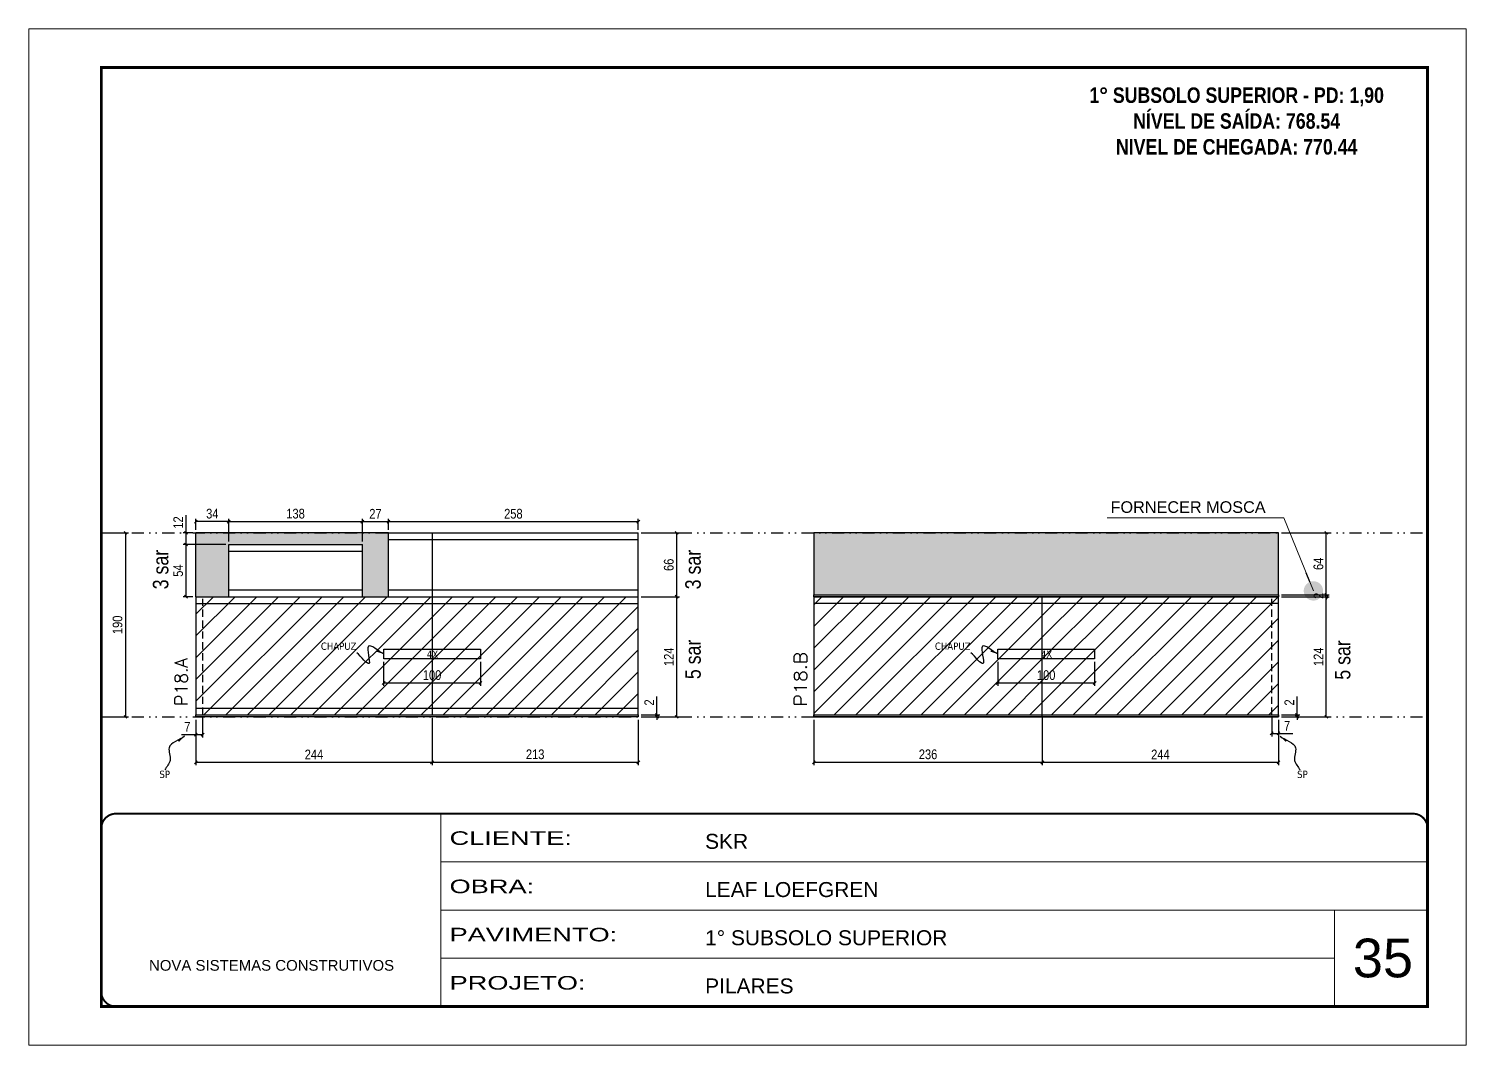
# Model space of a CAD drawing. Extents: x 14400 to 27878, y -21631 to 6985.
# Drawn here: x 17583 to 19068, y -3254 to -2204 of the extents above; entities that cross this region are included whole.
import ezdxf

# ---------------------------------------------------------------- set-up
doc = ezdxf.new("R2010")
doc.units = 0
for name, pattern in [('CONTINUO', [0]), ('DASHED', [0.75, 0.5, -0.25]), ('DIVIDE2', [0.625, 0.25, -0.125, 0, -0.125, 0, -0.125]), ('HIDDEN', [0.375, 0.25, -0.125])]:
    doc.linetypes.add(name, pattern=pattern)
for name, color, linetype, lineweight in [('CARIMBO', 255, 'Continuous', 9), ('Folhas', 255, 'Continuous', 9), ('Hachura', 251, 'Continuous', 9), ('SARRAFO DE PRESSAO', 251, 'DASHED', 9), ('Texto Seção', 7, 'Continuous', 15)]:
    doc.layers.add(name, color=color, linetype=linetype, lineweight=lineweight)
for name, color, linetype in [('COTA', 241, 'Continuous'), ('NOMENCLATURA', 7, 'Continuous'), ('Nível', 160, 'Continuous'), ('Painéis', 200, 'Continuous'), ('Romaneio', 10, 'Continuous'), ('SARR_2.2x10', 60, 'Continuous'), ('SARR_2.2x7', 40, 'Continuous'), ('Sarrafo de Pressão', 42, 'HIDDEN'), ('texto', 7, 'Continuous')]:
    doc.layers.add(name, color=color, linetype=linetype)
doc.styles.add('ARIAL', font='arial.ttf')
doc.styles.add('ARIAL_NARROW', font='ARIALN.TTF', dxfattribs={"height": 0.2})
doc.styles.add('COTA TECNICA', font='techl___.ttf', dxfattribs={"height": 10})
doc.styles.add('COTA TECNICA-50', font='techl___.ttf', dxfattribs={"height": 10})
doc.styles.add('REGUA-120', font='ROMANS.shx', dxfattribs={"height": 15})
doc.styles.add('ROMANC', font='techb___.ttf', dxfattribs={"height": 2.5})
doc.styles.get("Standard").update_dxf_attribs({"font": 'arial.ttf'})
doc.styles.add('Tecnologia', font='')
doc.styles.get('Tecnologia').set_extended_font_data('Forgotten Futurist')
doc.dimstyles.new('3x', dxfattribs={"dimtxt": 10, "dimasz": 5, "dimexe": 7, "dimexo": 5, "dimgap": 4, "dimtad": 1, "dimdec": 4, "dimlfac": 0.333333, "dimdsep": 46, "dimtxsty": 'Standard', "dimblk": 'DOT', "dimcen": 0.09, "dimclrd": 1, "dimclre": 1, "dimclrt": 2, "dimadec": 0, "dimazin": 2, "dimtfac": 1, "dimtdec": 4, "dimtmove": 0, "dimatfit": 3, "dimldrblk": 'DOT', "dimfxl": 1, "dimtolj": 1, "dimtzin": 0, "dimlwd": 9, "dimlwe": 9, "dimarcsym": 0})
doc.dimstyles.new('COTA PAINEL-50', dxfattribs={"dimtxt": 10, "dimasz": 3, "dimexe": 3, "dimexo": 3, "dimgap": 3, "dimtad": 1, "dimdec": 1, "dimzin": 12, "dimdsep": 46, "dimtxsty": 'COTA TECNICA-50', "dimblk1": 'OBLIQUE', "dimblk2": 'OBLIQUE', "dimsah": 1, "dimcen": 0.9, "dimclrd": 4, "dimclre": 4, "dimclrt": 240, "dimadec": 1, "dimazin": 3, "dimtfac": 1, "dimtdec": 1, "dimtmove": 0, "dimatfit": 3, "dimfxl": 1, "dimtolj": 1, "dimtzin": 12, "dimarcsym": 0})
doc.dimstyles.new('PAINEL', dxfattribs={"dimtxt": 10, "dimasz": 3, "dimexe": 3, "dimexo": 3, "dimgap": 3, "dimtad": 1, "dimdec": 1, "dimzin": 12, "dimdsep": 46, "dimtxsty": 'COTA TECNICA', "dimblk1": 'OBLIQUE', "dimblk2": 'OBLIQUE', "dimsah": 1, "dimcen": 0.9, "dimclrd": 4, "dimclre": 4, "dimclrt": 240, "dimadec": 1, "dimazin": 3, "dimtfac": 1, "dimtdec": 1, "dimtmove": 0, "dimatfit": 3, "dimfxl": 1, "dimtolj": 1, "dimtzin": 12, "dimarcsym": 0})
doc.dimstyles.get("Standard").update_dxf_attribs({"dimtxt": 0.18, "dimasz": 0.18, "dimexe": 0.18, "dimexo": 0.0625, "dimgap": 0.09, "dimtad": 0, "dimtih": 1, "dimtoh": 1, "dimdec": 4, "dimzin": 0, "dimdsep": 46, "dimtxsty": 'Standard', "dimcen": 0.09, "dimadec": 0, "dimazin": 0, "dimtfac": 1, "dimtdec": 4, "dimtofl": 0, "dimtmove": 0, "dimatfit": 3, "dimfxl": 1, "dimtolj": 1, "dimtzin": 0, "dimarcsym": 0})

# ---------------------------------------------------------------- blocks, each defined once
blk = doc.blocks.new('9999999999')
at = {"color": 30, "linetype": 'CONTINUO'}
for p, q in [((98564.6, 34230.2), (98564.6, 34429.4)), ((98564.6, 34379.6), (99584, 34379.6)), ((98564.6, 34329.8), (99488, 34329.8)), ((99584, 34329.8), (99488, 34329.8)), ((99488, 34329.8), (99488, 34230.2)), ((98564.6, 34280), (99488, 34280))]:
    blk.add_line(p, q, dxfattribs=at)
at = {"color": 30, "linetype": 'CONTINUO', "const_width": 2}
blk.add_lwpolyline([(99584, 34230.2), (99584, 34414.4, 0.414214), (99569, 34429.4), (98229, 34429.4, 0.414214), (98214, 34414.4), (98214, 34245.2, 0.414214), (98229, 34230.2), (99584, 34230.2)], format="xyb", dxfattribs=at)
at = {"layer": 'Folhas'}
blk.add_lwpolyline([(98139, 34190.2), (99624, 34190.2), (99624, 35240.2), (98139, 35240.2)], close=True, dxfattribs=at)
at = {"layer": 'Folhas', "color": 30, "const_width": 3}
blk.add_lwpolyline([(98214, 34230.2), (99584, 34230.2), (99584, 35200.2), (98214, 35200.2)], close=True, dxfattribs=at)
at = {"color": 7, "linetype": 'Continuous', "ltscale": 5, "style": 'ARIAL'}
for s, height, p in [('SKR', 15.48, (98837.7, 34393.1)), ('LEAF LOEFGREN', 15.483, (98837.7, 34343.3)), ('1° SUBSOLO SUPERIOR', 15.483, (98837.7, 34293.5)), ('NOVA SISTEMAS CONSTRUTIVOS', 11.059, (98263.2, 34267.2)), ('PILARES', 15.48, (98837.7, 34243.7))]:
    blk.add_text(s, height=height, dxfattribs=at).set_placement(p)
at = {"layer": 'Folhas', "color": 7, "style": 'Tecnologia', "width": 1.5}
for s, p in [('CLIENTE:', (98573.7, 34397.2)), ('OBRA:', (98573.7, 34347.3)), ('PAVIMENTO:', (98573.7, 34297.5)), ('PROJETO:', (98573.7, 34247.7))]:
    blk.add_text(s, height=14, dxfattribs=at).set_placement(p)
blk = doc.blocks.new('_Oblique')
at = {"color": 0, "linetype": 'ByBlock', "lineweight": -2}
blk.add_line((-0.5, -0.5), (0.5, 0.5), dxfattribs=at)
blk = doc.blocks.new('*D1287')
at = {"layer": 'COTA', "color": 4, "lineweight": -2, "transparency": 16777216}
for p, q in [((17756.1, -2917.6), (17756.1, -2936.1)), ((17763.1, -2915.6), (17763.1, -2936.1)), ((17756.1, -2933.1), (17741.4, -2933.1)), ((17763.1, -2933.1), (17756.1, -2933.1))]:
    blk.add_line(p, q, dxfattribs=at)
at = {"layer": 'Defpoints', "color": 0, "transparency": 16777216}
for p in [(17756.1, -2914.6), (17763.1, -2912.6), (17756.1, -2933.1)]:
    blk.add_point(p, dxfattribs=at)
at = {"layer": 'COTA', "color": 4, "lineweight": -2, "transparency": 16777216, "xscale": 3, "yscale": 3, "zscale": 3, "rotation": 180}
blk.add_blockref('_Oblique', (17756.1, -2933.1), dxfattribs=at)
at = {"layer": 'COTA', "color": 4, "lineweight": -2, "transparency": 16777216, "xscale": 3, "yscale": 3, "zscale": 3}
blk.add_blockref('_Oblique', (17763.1, -2933.1), dxfattribs=at)
at = {"layer": 'COTA', "color": 240, "transparency": 16777216, "insert": (17747.3, -2925), "char_height": 10, "attachment_point": 5, "style": 'COTA TECNICA-50'}
blk.add_mtext('\\A1;7', dxfattribs=at)
blk = doc.blocks.new('*D1288')
at = {"layer": 'Defpoints', "color": 0, "linetype": 'ByBlock', "transparency": 16777216}
for p in [(18213.1, -2790.6), (18252.8, -2790.6), (18213.1, -2914.6)]:
    blk.add_point(p, dxfattribs=at)
at = {"layer": 'Romaneio', "color": 4, "linetype": 'ByBlock', "lineweight": -2, "transparency": 16777216}
for p, q in [((18216.1, -2790.6), (18255.8, -2790.6)), ((18252.8, -2914.6), (18252.8, -2790.6)), ((18216.1, -2914.6), (18255.8, -2914.6))]:
    blk.add_line(p, q, dxfattribs=at)
at = {"layer": 'Romaneio', "color": 4, "linetype": 'ByBlock', "lineweight": -2, "transparency": 16777216, "xscale": 3, "yscale": 3, "zscale": 3}
for p, rotation in [((18252.8, -2790.6), 90), ((18252.8, -2914.6), 270)]:
    blk.add_blockref('_Oblique', p, dxfattribs=dict(at, rotation=rotation))
at = {"layer": 'Romaneio', "color": 240, "linetype": 'ByBlock', "transparency": 16777216, "insert": (18244.7, -2852.6), "char_height": 10, "attachment_point": 5, "rotation": 90, "style": 'COTA TECNICA'}
blk.add_mtext('\\A1;124', dxfattribs=at)
blk = doc.blocks.new('*D1289')
at = {"layer": 'Defpoints', "color": 0, "linetype": 'ByBlock', "transparency": 16777216}
for p in [(18213.1, -2790.6), (18252.8, -2790.6), (18213.1, -2914.6)]:
    blk.add_point(p, dxfattribs=at)
at = {"layer": 'Romaneio', "color": 4, "linetype": 'ByBlock', "lineweight": -2, "transparency": 16777216}
for p, q in [((18216.1, -2790.6), (18255.8, -2790.6)), ((18252.8, -2914.6), (18252.8, -2790.6)), ((18216.1, -2914.6), (18255.8, -2914.6))]:
    blk.add_line(p, q, dxfattribs=at)
at = {"layer": 'Romaneio', "color": 4, "linetype": 'ByBlock', "lineweight": -2, "transparency": 16777216, "xscale": 3, "yscale": 3, "zscale": 3}
for p, rotation in [((18252.8, -2790.6), 90), ((18252.8, -2914.6), 270)]:
    blk.add_blockref('_Oblique', p, dxfattribs=dict(at, rotation=rotation))
at = {"layer": 'Romaneio', "color": 240, "linetype": 'ByBlock', "transparency": 16777216, "insert": (18244.7, -2852.6), "char_height": 10, "attachment_point": 5, "rotation": 90, "style": 'COTA TECNICA'}
blk.add_mtext('\\A1;124', dxfattribs=at)
blk = doc.blocks.new('*D1290')
at = {"layer": 'COTA', "color": 4, "lineweight": -2, "transparency": 16777216}
for p, q in [((18232.4, -2912.6), (18232.4, -2893.8)), ((18216.1, -2912.6), (18235.4, -2912.6)), ((18216.1, -2914.6), (18235.4, -2914.6)), ((18232.4, -2914.6), (18232.4, -2912.6)), ((18232.4, -2914.6), (18232.4, -2917.6))]:
    blk.add_line(p, q, dxfattribs=at)
at = {"layer": 'Defpoints', "color": 0, "transparency": 16777216}
for p in [(18213.1, -2912.6), (18213.1, -2914.6), (18232.4, -2914.6)]:
    blk.add_point(p, dxfattribs=at)
at = {"layer": 'COTA', "color": 4, "lineweight": -2, "transparency": 16777216, "xscale": 3, "yscale": 3, "zscale": 3}
for p, rotation in [((18232.4, -2912.6), 270), ((18232.4, -2914.6), 90)]:
    blk.add_blockref('_Oblique', p, dxfattribs=dict(at, rotation=rotation))
at = {"layer": 'COTA', "color": 240, "transparency": 16777216, "insert": (18224.4, -2899.8), "char_height": 10, "attachment_point": 5, "rotation": 90, "style": 'COTA TECNICA-50'}
blk.add_mtext('\\A1;2', dxfattribs=at)
blk = doc.blocks.new('*D1305')
at = {"layer": 'COTA', "color": 4, "lineweight": -2, "transparency": 16777216}
for p, q in [((17756.1, -2917.6), (17756.1, -2964.6)), ((18000.1, -2915.6), (18000.1, -2964.6)), ((17756.1, -2961.6), (18000.1, -2961.6))]:
    blk.add_line(p, q, dxfattribs=at)
at = {"layer": 'Defpoints', "color": 0, "transparency": 16777216}
for p in [(17756.1, -2914.6), (18000.1, -2912.6), (18000.1, -2961.6)]:
    blk.add_point(p, dxfattribs=at)
at = {"layer": 'COTA', "color": 4, "lineweight": -2, "transparency": 16777216, "xscale": 3, "yscale": 3, "zscale": 3, "rotation": 180}
blk.add_blockref('_Oblique', (17756.1, -2961.6), dxfattribs=at)
at = {"layer": 'COTA', "color": 4, "lineweight": -2, "transparency": 16777216, "xscale": 3, "yscale": 3, "zscale": 3}
blk.add_blockref('_Oblique', (18000.1, -2961.6), dxfattribs=at)
at = {"layer": 'COTA', "color": 240, "transparency": 16777216, "insert": (17878.1, -2953.5), "char_height": 10, "attachment_point": 5, "style": 'COTA TECNICA-50'}
blk.add_mtext('\\A1;244', dxfattribs=at)
blk = doc.blocks.new('*D1306')
at = {"layer": 'COTA', "color": 4, "lineweight": -2, "transparency": 16777216}
for p, q in [((18000.1, -2915.6), (18000.1, -2964.6)), ((18213.1, -2917.6), (18213.1, -2964.6)), ((18000.1, -2961.6), (18213.1, -2961.6))]:
    blk.add_line(p, q, dxfattribs=at)
at = {"layer": 'Defpoints', "color": 0, "transparency": 16777216}
for p in [(18000.1, -2912.6), (18213.1, -2914.6), (18213.1, -2961.6)]:
    blk.add_point(p, dxfattribs=at)
at = {"layer": 'COTA', "color": 4, "lineweight": -2, "transparency": 16777216, "xscale": 3, "yscale": 3, "zscale": 3, "rotation": 180}
blk.add_blockref('_Oblique', (18000.1, -2961.6), dxfattribs=at)
at = {"layer": 'COTA', "color": 4, "lineweight": -2, "transparency": 16777216, "xscale": 3, "yscale": 3, "zscale": 3}
blk.add_blockref('_Oblique', (18213.1, -2961.6), dxfattribs=at)
at = {"layer": 'COTA', "color": 240, "transparency": 16777216, "insert": (18106.6, -2953.4), "char_height": 10, "attachment_point": 5, "style": 'COTA TECNICA-50'}
blk.add_mtext('\\A1;213', dxfattribs=at)
blk = doc.blocks.new('*D1307')
at = {"layer": 'COTA', "color": 4, "linetype": 'ByBlock', "lineweight": -2, "transparency": 16777216}
for p, q in [((17950.1, -2857.7), (17950.1, -2882.7)), ((18050.1, -2857.7), (18050.1, -2882.7)), ((18050.1, -2879.7), (17950.1, -2879.7))]:
    blk.add_line(p, q, dxfattribs=at)
at = {"layer": 'Defpoints', "color": 0, "linetype": 'ByBlock', "transparency": 16777216}
for p in [(17950.1, -2854.7), (18050.1, -2854.7), (17950.1, -2879.7)]:
    blk.add_point(p, dxfattribs=at)
at = {"layer": 'COTA', "color": 4, "linetype": 'ByBlock', "lineweight": -2, "transparency": 16777216, "xscale": 3, "yscale": 3, "zscale": 3, "rotation": 180}
blk.add_blockref('_Oblique', (17950.1, -2879.7), dxfattribs=at)
at = {"layer": 'COTA', "color": 4, "linetype": 'ByBlock', "lineweight": -2, "transparency": 16777216, "xscale": 3, "yscale": 3, "zscale": 3}
blk.add_blockref('_Oblique', (18050.1, -2879.7), dxfattribs=at)
at = {"layer": 'COTA', "color": 240, "linetype": 'ByBlock', "transparency": 16777216, "insert": (18000.1, -2871.6), "char_height": 10, "attachment_point": 5, "style": 'COTA TECNICA'}
blk.add_mtext('\\A1;100', dxfattribs=at)
blk = doc.blocks.new('*D1291')
at = {"layer": 'COTA', "color": 4, "lineweight": -2, "transparency": 16777216}
for p, q in [((18867.5, -2915.6), (18867.5, -2934.8)), ((18874.5, -2917.6), (18874.5, -2934.8)), ((18867.5, -2931.8), (18874.5, -2931.8)), ((18874.5, -2931.8), (18889.2, -2931.8))]:
    blk.add_line(p, q, dxfattribs=at)
at = {"layer": 'Defpoints', "color": 0, "transparency": 16777216}
for p in [(18867.5, -2912.6), (18874.5, -2914.6), (18874.5, -2931.8)]:
    blk.add_point(p, dxfattribs=at)
at = {"layer": 'COTA', "color": 4, "lineweight": -2, "transparency": 16777216, "xscale": 3, "yscale": 3, "zscale": 3, "rotation": 180}
blk.add_blockref('_Oblique', (18867.5, -2931.8), dxfattribs=at)
at = {"layer": 'COTA', "color": 4, "lineweight": -2, "transparency": 16777216, "xscale": 3, "yscale": 3, "zscale": 3}
blk.add_blockref('_Oblique', (18874.5, -2931.8), dxfattribs=at)
at = {"layer": 'COTA', "color": 240, "transparency": 16777216, "insert": (18883.4, -2923.8), "char_height": 10, "attachment_point": 5, "style": 'COTA TECNICA-50'}
blk.add_mtext('\\A1;7', dxfattribs=at)
blk = doc.blocks.new('*D1292')
at = {"layer": 'COTA', "color": 4, "lineweight": -2, "transparency": 16777216}
for p, q in [((18893.7, -2912.6), (18893.7, -2893.8)), ((18877.5, -2912.6), (18896.7, -2912.6)), ((18877.5, -2914.6), (18896.7, -2914.6)), ((18893.7, -2914.6), (18893.7, -2912.6)), ((18893.7, -2914.6), (18893.7, -2917.6))]:
    blk.add_line(p, q, dxfattribs=at)
at = {"layer": 'Defpoints', "color": 0, "transparency": 16777216}
for p in [(18874.5, -2912.6), (18874.5, -2914.6), (18893.7, -2914.6)]:
    blk.add_point(p, dxfattribs=at)
at = {"layer": 'COTA', "color": 4, "lineweight": -2, "transparency": 16777216, "xscale": 3, "yscale": 3, "zscale": 3}
for p, rotation in [((18893.7, -2912.6), 270), ((18893.7, -2914.6), 90)]:
    blk.add_blockref('_Oblique', p, dxfattribs=dict(at, rotation=rotation))
at = {"layer": 'COTA', "color": 240, "transparency": 16777216, "insert": (18885.7, -2899.8), "char_height": 10, "attachment_point": 5, "rotation": 90, "style": 'COTA TECNICA-50'}
blk.add_mtext('\\A1;2', dxfattribs=at)
blk = doc.blocks.new('*D1293')
at = {"layer": 'COTA', "color": 4, "lineweight": -2, "transparency": 16777216}
for p, q in [((18877.5, -2790.6), (18926.9, -2790.6)), ((18923.9, -2914.6), (18923.9, -2790.6)), ((18877.5, -2914.6), (18926.9, -2914.6))]:
    blk.add_line(p, q, dxfattribs=at)
at = {"layer": 'Defpoints', "color": 0, "transparency": 16777216}
for p in [(18874.5, -2790.6), (18923.9, -2790.6), (18874.5, -2914.6)]:
    blk.add_point(p, dxfattribs=at)
at = {"layer": 'COTA', "color": 4, "lineweight": -2, "transparency": 16777216, "xscale": 3, "yscale": 3, "zscale": 3}
for p, rotation in [((18923.9, -2790.6), 90), ((18923.9, -2914.6), 270)]:
    blk.add_blockref('_Oblique', p, dxfattribs=dict(at, rotation=rotation))
at = {"layer": 'COTA', "color": 240, "transparency": 16777216, "insert": (18915.8, -2852.6), "char_height": 10, "attachment_point": 5, "rotation": 90, "style": 'COTA TECNICA'}
blk.add_mtext('\\A1;124', dxfattribs=at)
blk = doc.blocks.new('*D1298')
at = {"layer": 'COTA', "color": 4, "linetype": 'ByBlock', "lineweight": -2, "transparency": 16777216}
for p, q in [((18584.5, -2857.7), (18584.5, -2882.7)), ((18684.5, -2857.7), (18684.5, -2882.7)), ((18684.5, -2879.7), (18584.5, -2879.7))]:
    blk.add_line(p, q, dxfattribs=at)
at = {"layer": 'Defpoints', "color": 0, "linetype": 'ByBlock', "transparency": 16777216}
for p in [(18584.5, -2854.7), (18684.5, -2854.7), (18584.5, -2879.7)]:
    blk.add_point(p, dxfattribs=at)
at = {"layer": 'COTA', "color": 4, "linetype": 'ByBlock', "lineweight": -2, "transparency": 16777216, "xscale": 3, "yscale": 3, "zscale": 3, "rotation": 180}
blk.add_blockref('_Oblique', (18584.5, -2879.7), dxfattribs=at)
at = {"layer": 'COTA', "color": 4, "linetype": 'ByBlock', "lineweight": -2, "transparency": 16777216, "xscale": 3, "yscale": 3, "zscale": 3}
blk.add_blockref('_Oblique', (18684.5, -2879.7), dxfattribs=at)
at = {"layer": 'COTA', "color": 240, "linetype": 'ByBlock', "transparency": 16777216, "insert": (18634.5, -2871.6), "char_height": 10, "attachment_point": 5, "style": 'COTA TECNICA'}
blk.add_mtext('\\A1;100', dxfattribs=at)
blk = doc.blocks.new('*D1299')
at = {"layer": 'COTA', "color": 4, "lineweight": -2, "transparency": 16777216}
for p, q in [((18394.5, -2917.6), (18394.5, -2964.6)), ((18630.5, -2915.6), (18630.5, -2964.6)), ((18394.5, -2961.6), (18630.5, -2961.6))]:
    blk.add_line(p, q, dxfattribs=at)
at = {"layer": 'Defpoints', "color": 0, "transparency": 16777216}
for p in [(18394.5, -2914.6), (18630.5, -2912.6), (18630.5, -2961.6)]:
    blk.add_point(p, dxfattribs=at)
at = {"layer": 'COTA', "color": 4, "lineweight": -2, "transparency": 16777216, "xscale": 3, "yscale": 3, "zscale": 3, "rotation": 180}
blk.add_blockref('_Oblique', (18394.5, -2961.6), dxfattribs=at)
at = {"layer": 'COTA', "color": 4, "lineweight": -2, "transparency": 16777216, "xscale": 3, "yscale": 3, "zscale": 3}
blk.add_blockref('_Oblique', (18630.5, -2961.6), dxfattribs=at)
at = {"layer": 'COTA', "color": 240, "transparency": 16777216, "insert": (18512.5, -2953.4), "char_height": 10, "attachment_point": 5, "style": 'COTA TECNICA'}
blk.add_mtext('\\A1;236', dxfattribs=at)
blk = doc.blocks.new('*D1300')
at = {"layer": 'COTA', "color": 4, "lineweight": -2, "transparency": 16777216}
for p, q in [((18630.5, -2915.6), (18630.5, -2964.6)), ((18874.5, -2917.6), (18874.5, -2964.6)), ((18630.5, -2961.6), (18874.5, -2961.6))]:
    blk.add_line(p, q, dxfattribs=at)
at = {"layer": 'Defpoints', "color": 0, "transparency": 16777216}
for p in [(18630.5, -2912.6), (18874.5, -2914.6), (18874.5, -2961.6)]:
    blk.add_point(p, dxfattribs=at)
at = {"layer": 'COTA', "color": 4, "lineweight": -2, "transparency": 16777216, "xscale": 3, "yscale": 3, "zscale": 3, "rotation": 180}
blk.add_blockref('_Oblique', (18630.5, -2961.6), dxfattribs=at)
at = {"layer": 'COTA', "color": 4, "lineweight": -2, "transparency": 16777216, "xscale": 3, "yscale": 3, "zscale": 3}
blk.add_blockref('_Oblique', (18874.5, -2961.6), dxfattribs=at)
at = {"layer": 'COTA', "color": 240, "transparency": 16777216, "insert": (18752.5, -2953.5), "char_height": 10, "attachment_point": 5, "style": 'COTA TECNICA'}
blk.add_mtext('\\A1;244', dxfattribs=at)
blk = doc.blocks.new('*D1308')
at = {"layer": 'COTA', "color": 4, "lineweight": -2, "transparency": 16777216}
for p, q in [((17661.5, -2724.6), (17686.4, -2724.6)), ((17683.4, -2724.6), (17683.4, -2914.6)), ((17661.5, -2914.6), (17686.4, -2914.6))]:
    blk.add_line(p, q, dxfattribs=at)
at = {"layer": 'Defpoints', "color": 0, "transparency": 16777216}
for p in [(17658.5, -2724.6), (17658.5, -2914.6), (17683.4, -2914.6)]:
    blk.add_point(p, dxfattribs=at)
at = {"layer": 'COTA', "color": 4, "lineweight": -2, "transparency": 16777216, "xscale": 3, "yscale": 3, "zscale": 3}
for p, rotation in [((17683.4, -2724.6), 90), ((17683.4, -2914.6), 270)]:
    blk.add_blockref('_Oblique', p, dxfattribs=dict(at, rotation=rotation))
at = {"layer": 'COTA', "color": 240, "transparency": 16777216, "insert": (17675.2, -2819.6), "char_height": 10, "attachment_point": 5, "rotation": 90, "style": 'COTA TECNICA'}
blk.add_mtext('\\A1;190', dxfattribs=at)
blk = doc.blocks.new('*D4598')
at = {"layer": 'COTA', "color": 4, "lineweight": -2, "transparency": 16777216}
for p, q in [((18216.1, -2724.6), (18255.8, -2724.6)), ((18252.8, -2790.6), (18252.8, -2724.6)), ((18216.1, -2790.6), (18255.8, -2790.6))]:
    blk.add_line(p, q, dxfattribs=at)
at = {"layer": 'Defpoints', "color": 0, "transparency": 16777216}
for p in [(18213.1, -2724.6), (18252.8, -2724.6), (18213.1, -2790.6)]:
    blk.add_point(p, dxfattribs=at)
at = {"layer": 'COTA', "color": 4, "lineweight": -2, "transparency": 16777216, "xscale": 3, "yscale": 3, "zscale": 3}
for p, rotation in [((18252.8, -2724.6), 90), ((18252.8, -2790.6), 270)]:
    blk.add_blockref('_Oblique', p, dxfattribs=dict(at, rotation=rotation))
at = {"layer": 'COTA', "color": 240, "transparency": 16777216, "insert": (18244.7, -2757.6), "char_height": 10, "attachment_point": 5, "rotation": 90, "style": 'COTA TECNICA'}
blk.add_mtext('\\A1;66', dxfattribs=at)
blk = doc.blocks.new('*D4599')
at = {"layer": 'COTA', "color": 4, "lineweight": -2, "transparency": 16777216}
for p, q in [((17756.1, -2721.6), (17756.1, -2710)), ((17790.1, -2713), (17756.1, -2713)), ((17790.1, -2733.6), (17790.1, -2710))]:
    blk.add_line(p, q, dxfattribs=at)
at = {"layer": 'Defpoints', "color": 0, "transparency": 16777216}
for p in [(17756.1, -2713), (17756.1, -2724.6), (17790.1, -2736.6)]:
    blk.add_point(p, dxfattribs=at)
at = {"layer": 'COTA', "color": 4, "lineweight": -2, "transparency": 16777216, "xscale": 3, "yscale": 3, "zscale": 3, "rotation": 180}
blk.add_blockref('_Oblique', (17756.1, -2713), dxfattribs=at)
at = {"layer": 'COTA', "color": 4, "lineweight": -2, "transparency": 16777216, "xscale": 3, "yscale": 3, "zscale": 3}
blk.add_blockref('_Oblique', (17790.1, -2713), dxfattribs=at)
at = {"layer": 'COTA', "color": 240, "transparency": 16777216, "insert": (17773.1, -2704.8), "char_height": 10, "attachment_point": 5, "style": 'COTA TECNICA'}
blk.add_mtext('\\A1;34', dxfattribs=at)
blk = doc.blocks.new('*D4600')
at = {"layer": 'COTA', "color": 4, "lineweight": -2, "transparency": 16777216}
for p, q in [((17790.1, -2733.6), (17790.1, -2710)), ((17790.1, -2713), (17928.1, -2713)), ((17928.1, -2733.6), (17928.1, -2710))]:
    blk.add_line(p, q, dxfattribs=at)
at = {"layer": 'Defpoints', "color": 0, "transparency": 16777216}
for p in [(17928.1, -2713), (17790.1, -2736.6), (17928.1, -2736.6)]:
    blk.add_point(p, dxfattribs=at)
at = {"layer": 'COTA', "color": 4, "lineweight": -2, "transparency": 16777216, "xscale": 3, "yscale": 3, "zscale": 3, "rotation": 180}
blk.add_blockref('_Oblique', (17790.1, -2713), dxfattribs=at)
at = {"layer": 'COTA', "color": 4, "lineweight": -2, "transparency": 16777216, "xscale": 3, "yscale": 3, "zscale": 3}
blk.add_blockref('_Oblique', (17928.1, -2713), dxfattribs=at)
at = {"layer": 'COTA', "color": 240, "transparency": 16777216, "insert": (17859.1, -2704.8), "char_height": 10, "attachment_point": 5, "style": 'COTA TECNICA'}
blk.add_mtext('\\A1;138', dxfattribs=at)
blk = doc.blocks.new('*D4601')
at = {"layer": 'COTA', "color": 4, "lineweight": -2, "transparency": 16777216}
for p, q in [((17928.1, -2733.6), (17928.1, -2710)), ((17928.1, -2713), (17955.1, -2713)), ((17955.1, -2721.6), (17955.1, -2710))]:
    blk.add_line(p, q, dxfattribs=at)
at = {"layer": 'Defpoints', "color": 0, "transparency": 16777216}
for p in [(17955.1, -2713), (17955.1, -2724.6), (17928.1, -2736.6)]:
    blk.add_point(p, dxfattribs=at)
at = {"layer": 'COTA', "color": 4, "lineweight": -2, "transparency": 16777216, "xscale": 3, "yscale": 3, "zscale": 3, "rotation": 180}
blk.add_blockref('_Oblique', (17928.1, -2713), dxfattribs=at)
at = {"layer": 'COTA', "color": 4, "lineweight": -2, "transparency": 16777216, "xscale": 3, "yscale": 3, "zscale": 3}
blk.add_blockref('_Oblique', (17955.1, -2713), dxfattribs=at)
at = {"layer": 'COTA', "color": 240, "transparency": 16777216, "insert": (17941.6, -2704.9), "char_height": 10, "attachment_point": 5, "style": 'COTA TECNICA'}
blk.add_mtext('\\A1;27', dxfattribs=at)
blk = doc.blocks.new('*D4602')
at = {"layer": 'COTA', "color": 4, "lineweight": -2, "transparency": 16777216}
for p, q in [((17787.1, -2736.6), (17743, -2736.6)), ((17746, -2790.6), (17746, -2736.6)), ((17753.1, -2790.6), (17743, -2790.6))]:
    blk.add_line(p, q, dxfattribs=at)
at = {"layer": 'Defpoints', "color": 0, "transparency": 16777216}
for p in [(17746, -2736.6), (17790.1, -2736.6), (17756.1, -2790.6)]:
    blk.add_point(p, dxfattribs=at)
at = {"layer": 'COTA', "color": 4, "lineweight": -2, "transparency": 16777216, "xscale": 3, "yscale": 3, "zscale": 3}
for p, rotation in [((17746, -2736.6), 90), ((17746, -2790.6), 270)]:
    blk.add_blockref('_Oblique', p, dxfattribs=dict(at, rotation=rotation))
at = {"layer": 'COTA', "color": 240, "transparency": 16777216, "insert": (17737.8, -2763.6), "char_height": 10, "attachment_point": 5, "rotation": 90, "style": 'COTA TECNICA'}
blk.add_mtext('\\A1;54', dxfattribs=at)
blk = doc.blocks.new('*D4603')
at = {"layer": 'COTA', "color": 4, "lineweight": -2, "transparency": 16777216}
for p, q in [((17746, -2724.6), (17746, -2706.3)), ((17753.1, -2724.6), (17743, -2724.6)), ((17746, -2736.6), (17746, -2724.6)), ((17787.1, -2736.6), (17743, -2736.6))]:
    blk.add_line(p, q, dxfattribs=at)
at = {"layer": 'Defpoints', "color": 0, "transparency": 16777216}
for p in [(17746, -2724.6), (17756.1, -2724.6), (17790.1, -2736.6)]:
    blk.add_point(p, dxfattribs=at)
at = {"layer": 'COTA', "color": 4, "lineweight": -2, "transparency": 16777216, "xscale": 3, "yscale": 3, "zscale": 3}
for p, rotation in [((17746, -2724.6), 90), ((17746, -2736.6), 270)]:
    blk.add_blockref('_Oblique', p, dxfattribs=dict(at, rotation=rotation))
at = {"layer": 'COTA', "color": 240, "transparency": 16777216, "insert": (17737.9, -2713.9), "char_height": 10, "attachment_point": 5, "rotation": 90, "style": 'COTA TECNICA'}
blk.add_mtext('\\A1;12', dxfattribs=at)
blk = doc.blocks.new('*D4604')
at = {"layer": 'COTA', "color": 4, "lineweight": -2, "transparency": 16777216}
for p, q in [((17955.1, -2721.6), (17955.1, -2710)), ((17955.1, -2713), (18213.1, -2713)), ((18213.1, -2721.6), (18213.1, -2710))]:
    blk.add_line(p, q, dxfattribs=at)
at = {"layer": 'Defpoints', "color": 0, "transparency": 16777216}
for p in [(18213.1, -2713), (17955.1, -2724.6), (18213.1, -2724.6)]:
    blk.add_point(p, dxfattribs=at)
at = {"layer": 'COTA', "color": 4, "lineweight": -2, "transparency": 16777216, "xscale": 3, "yscale": 3, "zscale": 3, "rotation": 180}
blk.add_blockref('_Oblique', (17955.1, -2713), dxfattribs=at)
at = {"layer": 'COTA', "color": 4, "lineweight": -2, "transparency": 16777216, "xscale": 3, "yscale": 3, "zscale": 3}
blk.add_blockref('_Oblique', (18213.1, -2713), dxfattribs=at)
at = {"layer": 'COTA', "color": 240, "transparency": 16777216, "insert": (18084.1, -2704.9), "char_height": 10, "attachment_point": 5, "style": 'COTA TECNICA'}
blk.add_mtext('\\A1;258', dxfattribs=at)
blk = doc.blocks.new('*D4605')
at = {"layer": 'COTA', "color": 4, "lineweight": -2, "transparency": 16777216}
for p, q in [((18877.5, -2724.6), (18926.9, -2724.6)), ((18923.9, -2788.6), (18923.9, -2724.6)), ((18877.5, -2788.6), (18926.9, -2788.6))]:
    blk.add_line(p, q, dxfattribs=at)
at = {"layer": 'Defpoints', "color": 0, "transparency": 16777216}
for p in [(18874.5, -2724.6), (18923.9, -2724.6), (18874.5, -2788.6)]:
    blk.add_point(p, dxfattribs=at)
at = {"layer": 'COTA', "color": 4, "lineweight": -2, "transparency": 16777216, "xscale": 3, "yscale": 3, "zscale": 3}
for p, rotation in [((18923.9, -2724.6), 90), ((18923.9, -2788.6), 270)]:
    blk.add_blockref('_Oblique', p, dxfattribs=dict(at, rotation=rotation))
at = {"layer": 'COTA', "color": 240, "transparency": 16777216, "insert": (18915.8, -2756.6), "char_height": 10, "attachment_point": 5, "rotation": 90, "style": 'COTA TECNICA-50'}
blk.add_mtext('\\A1;64', dxfattribs=at)
blk = doc.blocks.new('*D4606')
at = {"layer": 'COTA', "color": 4, "lineweight": -2, "transparency": 16777216}
for p, q in [((18877.5, -2788.6), (18926.9, -2788.6)), ((18877.5, -2790.6), (18926.9, -2790.6)), ((18923.9, -2788.6), (18923.9, -2785.6)), ((18923.9, -2790.6), (18923.9, -2788.6)), ((18923.9, -2790.6), (18923.9, -2793.6))]:
    blk.add_line(p, q, dxfattribs=at)
at = {"layer": 'Defpoints', "color": 0, "transparency": 16777216}
for p in [(18874.5, -2788.6), (18874.5, -2790.6), (18923.9, -2788.6)]:
    blk.add_point(p, dxfattribs=at)
at = {"layer": 'COTA', "color": 4, "lineweight": -2, "transparency": 16777216, "xscale": 3, "yscale": 3, "zscale": 3}
for p, rotation in [((18923.9, -2788.6), 270), ((18923.9, -2790.6), 90)]:
    blk.add_blockref('_Oblique', p, dxfattribs=dict(at, rotation=rotation))
at = {"layer": 'COTA', "color": 240, "transparency": 16777216, "insert": (18915.9, -2789.6), "char_height": 10, "attachment_point": 5, "rotation": 90, "style": 'COTA TECNICA'}
blk.add_mtext('\\A1;2', dxfattribs=at)
blk = doc.blocks.new('_Dot')
at = {"color": 0, "linetype": 'ByBlock', "lineweight": -2}
blk.add_line((-0.5, 0), (-1, 0), dxfattribs=at)
at = {"color": 0, "linetype": 'ByBlock', "const_width": 0.5}
blk.add_lwpolyline([(-0.25, 0, 1), (0.25, 0, 1)], format="xyb", close=True, dxfattribs=at)

msp = doc.modelspace()

# ---------------------------------------------------------------- hatches: boundary and pattern name
at = {"layer": 'COTA'}
h = msp.add_hatch(dxfattribs=at)
h.set_pattern_fill('AR-CONC', color=256, scale=0.03)
h.paths.add_polyline_path([(17790.15, -2736.59), (17928.15, -2736.59), (17928.15, -2790.59), (17955.15, -2790.59), (17955.15, -2724.59), (17756.15, -2724.59), (17756.15, -2790.59), (17790.15, -2790.59)])
h = msp.add_hatch(dxfattribs=at)
h.set_pattern_fill('AR-CONC', color=256, scale=0.03)
h.paths.add_polyline_path([(18874.49, -2724.59), (18394.49, -2724.59), (18394.49, -2788.59), (18874.49, -2788.59)])
at = {"layer": 'Hachura'}
h = msp.add_hatch(dxfattribs=at)
h.set_pattern_fill('ANSI31', color=256, scale=5)
h.paths.add_polyline_path([(17756.15, -2790.59), (17756.15, -2912.59), (18000.15, -2912.59), (18000.15, -2790.59)])
h = msp.add_hatch(dxfattribs=at)
h.set_pattern_fill('ANSI31', color=256, scale=5)
h.paths.add_polyline_path([(18213.15, -2912.59), (18213.15, -2790.59), (18000.15, -2790.59), (18000.15, -2912.59)])
h = msp.add_hatch(dxfattribs=at)
h.set_pattern_fill('ANSI31', color=256, scale=5)
h.paths.add_polyline_path([(18394.49, -2790.59), (18394.49, -2912.59), (18630.49, -2912.59), (18630.49, -2790.59)])
h = msp.add_hatch(dxfattribs=at)
h.set_pattern_fill('ANSI31', color=256, scale=5)
h.paths.add_polyline_path([(18874.49, -2912.59), (18874.49, -2790.59), (18630.49, -2790.59), (18630.49, -2912.59)])

# ---------------------------------------------------------------- linework, layer by layer
at = {"layer": 'COTA'}
for p in [(17756.15, -2790.59), (17955.15, -2724.59)]:
    msp.add_line(p, (17756.15, -2724.59), dxfattribs=at)
msp.add_lwpolyline([(18394.49, -2788.59), (18874.49, -2788.59), (18874.49, -2724.59), (18394.49, -2724.59)], close=True, dxfattribs=at)
at = {"layer": 'Nível', "color": 4, "linetype": 'DIVIDE2', "ltscale": 50}
for p, q in [((17658.47, -2724.59), (19028.47, -2724.59)), ((17658.47, -2914.59), (19028.47, -2914.59))]:
    msp.add_line(p, q, dxfattribs=at)
at = {"layer": 'Painéis'}
for p, q in [((17955.15, -2724.59), (18213.15, -2724.59)), ((17955.15, -2790.59), (17955.15, -2724.59)), ((18000.15, -2724.59), (18000.15, -2912.59)), ((18213.15, -2912.59), (18213.15, -2724.59)), ((17790.15, -2790.59), (17790.15, -2736.59)), ((17790.15, -2736.59), (17928.15, -2736.59)), ((17928.15, -2790.59), (17928.15, -2736.59)), ((17756.15, -2790.59), (18213.15, -2790.59)), ((17756.15, -2790.59), (17756.15, -2912.59)), ((18394.49, -2790.59), (18874.49, -2790.59)), ((18394.49, -2790.59), (18394.49, -2914.59)), ((18630.49, -2914.59), (18630.49, -2790.59)), ((18874.49, -2914.59), (18874.49, -2790.59)), ((17756.15, -2912.59), (18213.15, -2912.59)), ((18394.49, -2914.59), (18874.49, -2914.59))]:
    msp.add_line(p, q, dxfattribs=at)
for points in [[(18394.49, -2788.59), (18874.49, -2788.59), (18874.49, -2790.59), (18394.49, -2790.59)], [(18213.15, -2914.59), (17756.15, -2914.59), (17756.15, -2912.59), (18213.15, -2912.59)], [(18394.49, -2912.59), (18874.49, -2912.59), (18874.49, -2914.59), (18394.49, -2914.59)]]:
    msp.add_lwpolyline(points, close=True, dxfattribs=at)
at = {"layer": 'SARR_2.2x10'}
for points in [[(17950.15, -2844.75), (18050.15, -2844.75), (18050.15, -2854.75), (17950.15, -2854.75)], [(18584.49, -2844.75), (18684.49, -2844.75), (18684.49, -2854.75), (18584.49, -2854.75)]]:
    msp.add_lwpolyline(points, close=True, dxfattribs=at)
at = {"layer": 'SARR_2.2x7'}
for p, q in [((17955.15, -2731.59), (18213.15, -2731.59)), ((17790.15, -2743.59), (17928.15, -2743.59)), ((17790.15, -2783.59), (17928.15, -2783.59)), ((17955.15, -2783.59), (18213.15, -2783.59)), ((17756.15, -2797.59), (18213.15, -2797.59)), ((18630.49, -2797.59), (18394.49, -2797.59)), ((18874.49, -2797.59), (18630.49, -2797.59)), ((17756.15, -2905.59), (18000.15, -2905.59)), ((18000.15, -2905.59), (18213.15, -2905.59))]:
    msp.add_line(p, q, dxfattribs=at)
at = {"layer": 'Sarrafo de Pressão', "ltscale": 30}
for p, q in [((17763.15, -2912.59), (17763.15, -2790.59)), ((18867.49, -2912.59), (18867.49, -2790.59))]:
    msp.add_line(p, q, dxfattribs=at)

# ---------------------------------------------------------------- block references
at = {"layer": 'SARRAFO DE PRESSAO', "color": 6, "linetype": 'ByBlock'}
msp.add_blockref('9999999999', (-80555.51, -37444.08), dxfattribs=at)

# ---------------------------------------------------------------- texts
at = {"color": 0, "linetype": 'Continuous', "ltscale": 5, "style": 'ARIAL'}
msp.add_text('FORNECER MOSCA', height=12, dxfattribs=at).set_placement((18701.03, -2703.97))
at = {"layer": 'CARIMBO', "style": 'ARIAL'}
msp.add_text('35', height=40, dxfattribs=at).set_placement((18951.33, -3183.73))
at = {"layer": 'NOMENCLATURA', "style": 'ARIAL_NARROW'}
for s, p in [('3 sar', (17727.66, -2782.89)), ('3 sar', (18277.66, -2782.89)), ('5 sar', (18277.66, -2875.71)), ('5 sar', (18948.73, -2876.27))]:
    msp.add_text(s, height=16, rotation=90, dxfattribs=at).set_placement(p)
at = {"layer": 'NOMENCLATURA', "color": 2, "insert": (18831.31, -2237.81), "char_height": 16, "attachment_point": 2, "style": 'ROMANC'}
msp.add_mtext_dynamic_manual_height_columns('\\P1° SUBSOLO SUPERIOR - PD: 1,90\\PNÍVEL DE SAÍDA: 768.54\\PNIVEL DE CHEGADA: 770.44', width=432.3511, gutter_width=1, heights=[0], dxfattribs=at)
at = {"layer": 'texto', "color": 0, "char_height": 7.5, "attachment_point": 5}
for s, insert in [('{\\fTahoma|b0|i0|c0|p34;\\C4;CHAPUZ}', (17903.59, -2841.73)), ('{\\fTahoma|b0|i0|c0|p34;\\C4;4X}', (18000.54, -2850.04)), ('{\\fTahoma|b0|i0|c0|p34;\\C4;CHAPUZ}', (18537.94, -2841.73)), ('{\\fTahoma|b0|i0|c0|p34;\\C4;4X}', (18634.88, -2850.04)), ('{\\fTahoma|b0|i0|c0|p34;\\C4;SP}', (17723.9, -2974.08)), ('{\\fTahoma|b0|i0|c0|p34;\\C4;SP}', (18899.26, -2974.08))]:
    msp.add_mtext(s, dxfattribs=dict(at, insert=insert))
at = {"layer": 'Texto Seção', "style": 'REGUA-120', "width": 1.1}
msp.add_text('P18.B', height=13, rotation=90, dxfattribs=at).set_placement((18387.24, -2903.83))
at = {"layer": 'Texto Seção', "insert": (17747.53, -2903.34), "char_height": 13, "width": 285.3299, "attachment_point": 7, "rotation": 90, "style": 'REGUA-120'}
msp.add_mtext('P18.A', dxfattribs=at)

# ---------------------------------------------------------------- dimensions: what is measured, and where the dimension line sits
at = {"layer": 'COTA'}
for base, p1, p2, dimstyle, picture, middle in [((17756.15, -2713.01), (17790.15, -2736.59), (17756.15, -2724.59), 'PAINEL', '*D4599', (17773.15, -2704.79)), ((17928.15, -2713.01), (17790.15, -2736.59), (17928.15, -2736.59), 'PAINEL', '*D4600', (17859.15, -2704.77)), ((17955.15, -2713.01), (17928.15, -2736.59), (17955.15, -2724.59), 'PAINEL', '*D4601', (17941.65, -2704.94)), ((18213.15, -2713.01), (17955.15, -2724.59), (18213.15, -2724.59), 'PAINEL', '*D4604', (18084.15, -2704.88)), ((18000.15, -2961.62), (17756.15, -2914.59), (18000.15, -2912.59), 'COTA PAINEL-50', '*D1305', (17878.15, -2953.55)), ((18213.15, -2961.62), (18000.15, -2912.59), (18213.15, -2914.59), 'COTA PAINEL-50', '*D1306', (18106.65, -2953.4)), ((18630.49, -2961.62), (18394.49, -2914.59), (18630.49, -2912.59), 'PAINEL', '*D1299', (18512.49, -2953.4)), ((18874.49, -2931.83), (18867.49, -2912.59), (18874.49, -2914.59), 'COTA PAINEL-50', '*D1291', (18883.35, -2923.76))]:
    dim = msp.add_linear_dim(base=base, p1=p1, p2=p2, dimstyle=dimstyle, dxfattribs=at)
    dim.commit()
    dim.dimension.update_dxf_attribs({"geometry": picture, "text_midpoint": middle})
for base, p1, p2, angle, dimstyle, picture, middle in [((17745.95, -2724.59), (17790.15, -2736.59), (17756.15, -2724.59), 90, 'PAINEL', '*D4603', (17737.89, -2713.93)), ((17683.38, -2914.59), (17658.47, -2724.59), (17658.47, -2914.59), 90, 'PAINEL', '*D1308', (17675.24, -2819.59)), ((18252.79, -2724.59), (18213.15, -2790.59), (18213.15, -2724.59), 90, 'PAINEL', '*D4598', (18244.68, -2757.59)), ((18923.85, -2724.59), (18874.49, -2788.59), (18874.49, -2724.59), 90, 'COTA PAINEL-50', '*D4605', (18915.75, -2756.59)), ((17745.95, -2736.59), (17756.15, -2790.59), (17790.15, -2736.59), 90, 'PAINEL', '*D4602', (17737.84, -2763.59)), ((18923.85, -2790.59), (18874.49, -2914.59), (18874.49, -2790.59), 90, 'PAINEL', '*D1293', (18915.78, -2852.59)), ((17756.15, -2933.1), (17763.15, -2912.59), (17756.15, -2914.59), 180, 'COTA PAINEL-50', '*D1287', (17747.28, -2925.03))]:
    dim = msp.add_linear_dim(base=base, p1=p1, p2=p2, angle=angle, dimstyle=dimstyle, dxfattribs=at)
    dim.commit()
    dim.dimension.update_dxf_attribs({"geometry": picture, "text_midpoint": middle})
for base, p1, p2, dimstyle, picture, middle in [((18923.85, -2788.59), (18874.49, -2790.59), (18874.49, -2788.59), 'PAINEL', '*D4606', (18923.85, -2789.59)), ((18232.4, -2914.59), (18213.15, -2912.59), (18213.15, -2914.59), 'COTA PAINEL-50', '*D1290', (18232.4, -2899.84)), ((18893.74, -2914.59), (18874.49, -2912.59), (18874.49, -2914.59), 'COTA PAINEL-50', '*D1292', (18893.74, -2899.84))]:
    dim = msp.add_linear_dim(base=base, p1=p1, p2=p2, angle=90, dimstyle=dimstyle, dxfattribs=at)
    dim.commit()
    dim.dimension.update_dxf_attribs({"geometry": picture, "text_midpoint": middle, "dimtype": 160})
at = {"layer": 'COTA', "linetype": 'ByBlock'}
for base, p1, p2, picture, middle in [((17950.15, -2879.67), (18050.15, -2854.75), (17950.15, -2854.75), '*D1307', (18000.15, -2871.57)), ((18584.49, -2879.67), (18684.49, -2854.75), (18584.49, -2854.75), '*D1298', (18634.49, -2871.57))]:
    dim = msp.add_linear_dim(base=base, p1=p1, p2=p2, dimstyle='PAINEL', dxfattribs=at)
    dim.commit()
    dim.dimension.update_dxf_attribs({"geometry": picture, "text_midpoint": middle})
at = {"layer": 'COTA'}
dim = msp.add_linear_dim(base=(18874.49, -2961.62), p1=(18630.49, -2912.59), p2=(18874.49, -2914.59), dimstyle='PAINEL', override={"dimtmove": 1}, dxfattribs=at)
dim.commit()
dim.dimension.update_dxf_attribs({"geometry": '*D1300', "text_midpoint": (18752.49, -2953.55)})
at = {"layer": 'Romaneio', "linetype": 'ByBlock'}
for picture in ['*D1288', '*D1289']:
    dim = msp.add_aligned_dim(p1=(18213.15, -2914.59), p2=(18213.15, -2790.59), distance=-39.64, dimstyle='PAINEL', dxfattribs=at)
    dim.commit()
    dim.dimension.update_dxf_attribs({"geometry": picture, "text_midpoint": (18244.71, -2852.59)})

# ---------------------------------------------------------------- leaders
msp.add_leader([(18910.6, -2784.56), (18880.16, -2708.97), (18697.56, -2708.97)], dimstyle='3x', override={"dimasz": 20})
at = {"layer": 'COTA', "path_type": 1}
for points in [[(17950.15, -2849.75), (17934.36, -2841.73), (17934.95, -2859.6), (17922.51, -2848.46)], [(18584.49, -2849.75), (18568.7, -2841.73), (18569.29, -2859.6), (18556.85, -2848.46)], [(17744.32, -2934.77), (17728.53, -2946.61), (17729.46, -2959.61), (17723.9, -2969.39)], [(18876.32, -2934.77), (18892.1, -2946.61), (18891.18, -2959.61), (18896.73, -2969.39)]]:
    msp.add_leader(points, dimstyle='Standard', override={"dimasz": 8}, dxfattribs=at)

doc.saveas('drawing.dxf')
